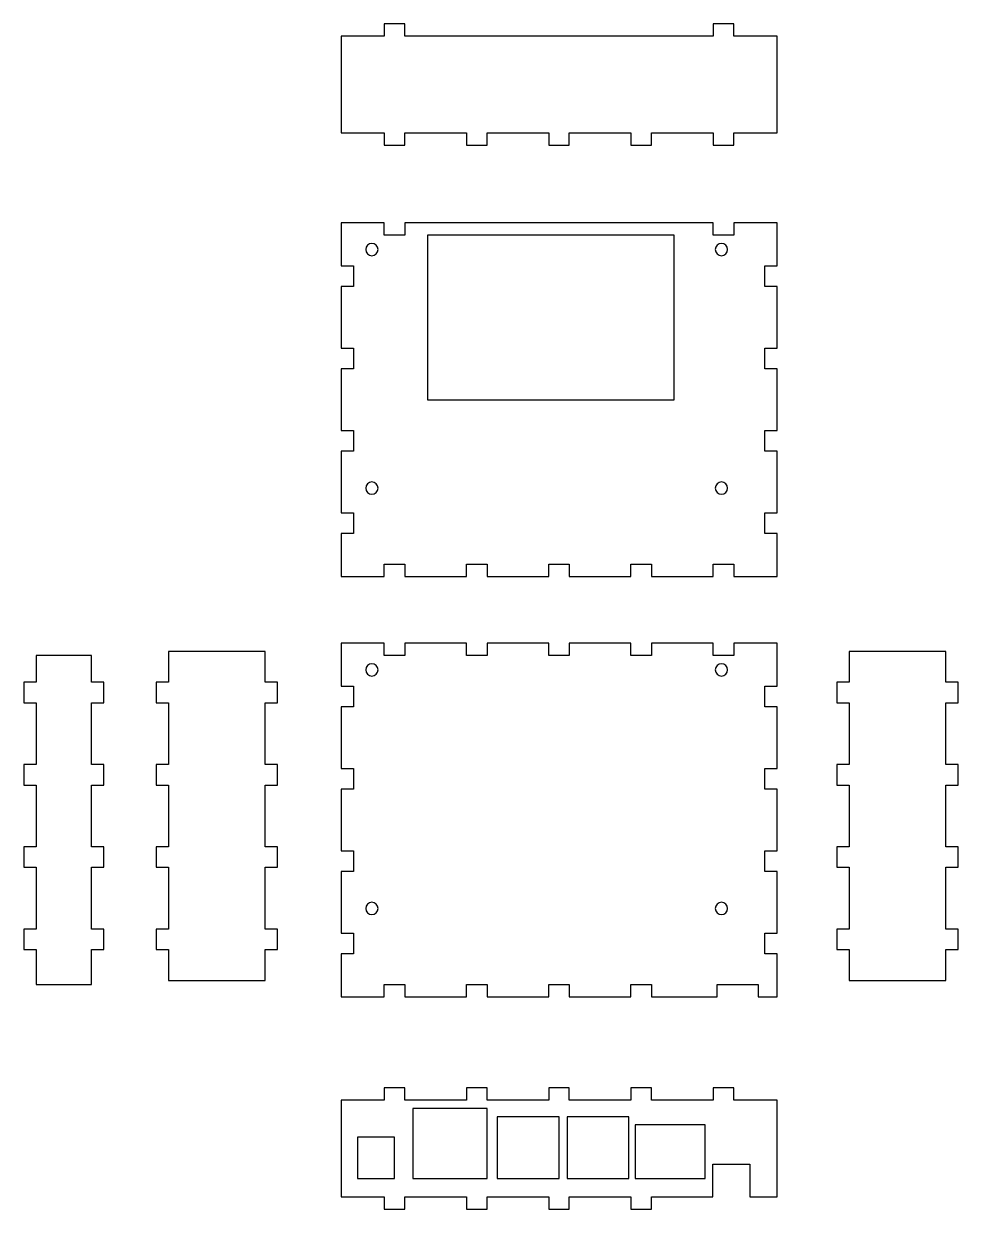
# Model space of a CAD drawing. Header units: centimetres. Extents: x -27.4 to 28.2, y -14.4 to 14.5.
# Drawn here: x 5.43 to 28.15, y -14.37 to 14.46 of the extents above; entities that cross this region are included whole.
import ezdxf

# ---------------------------------------------------------------- set-up
doc = ezdxf.new("R2010")
doc.units = ezdxf.units.CM
doc.header["$MEASUREMENT"] = 0
doc.layers.add('layer 1', color=7, linetype='Continuous')

msp = doc.modelspace()

# ---------------------------------------------------------------- linework, layer by layer
at = {"layer": 'layer 1', "color": 9}
for points, knots in [([(13.1465, 14.15803), (13.1465, 14.15803), (14.1965, 14.15803), (14.1965, 14.15803), (14.1965, 14.15803), (14.1965, 14.15803), (14.1965, 14.45803), (14.1965, 14.45803), (14.1965, 14.45803), (14.1965, 14.45803), (14.6965, 14.45803), (14.6965, 14.45803), (14.6965, 14.45803), (14.6965, 14.45803), (14.6965, 14.15803), (14.6965, 14.15803), (14.6965, 14.15803), (14.6965, 14.15803), (22.1965, 14.15803), (22.1965, 14.15803), (22.1965, 14.15803), (22.1965, 14.15803), (22.1965, 14.45803), (22.1965, 14.45803), (22.1965, 14.45803), (22.1965, 14.45803), (22.6965, 14.45803), (22.6965, 14.45803), (22.6965, 14.45803), (22.6965, 14.45803), (22.6965, 14.15803), (22.6965, 14.15803), (22.6965, 14.15803), (22.6965, 14.15803), (23.7465, 14.15803), (23.7465, 14.15803), (23.7465, 14.15803), (23.7465, 14.15803), (23.7465, 11.80803), (23.7465, 11.80803), (23.7465, 11.80803), (23.7465, 11.80803), (22.6965, 11.80803), (22.6965, 11.80803), (22.6965, 11.80803), (22.6965, 11.80803), (22.6965, 11.50803), (22.6965, 11.50803), (22.6965, 11.50803), (22.6965, 11.50803), (22.1965, 11.50803), (22.1965, 11.50803), (22.1965, 11.50803), (22.1965, 11.50803), (22.1965, 11.80803), (22.1965, 11.80803), (22.1965, 11.80803), (22.1965, 11.80803), (20.6965, 11.80803), (20.6965, 11.80803), (20.6965, 11.80803), (20.6965, 11.80803), (20.6965, 11.50803), (20.6965, 11.50803), (20.6965, 11.50803), (20.6965, 11.50803), (20.1965, 11.50803), (20.1965, 11.50803), (20.1965, 11.50803), (20.1965, 11.50803), (20.1965, 11.80803), (20.1965, 11.80803), (20.1965, 11.80803), (20.1965, 11.80803), (18.6965, 11.80803), (18.6965, 11.80803), (18.6965, 11.80803), (18.6965, 11.80803), (18.6965, 11.50803), (18.6965, 11.50803), (18.6965, 11.50803), (18.6965, 11.50803), (18.1965, 11.50803), (18.1965, 11.50803), (18.1965, 11.50803), (18.1965, 11.50803), (18.1965, 11.80803), (18.1965, 11.80803), (18.1965, 11.80803), (18.1965, 11.80803), (16.6965, 11.80803), (16.6965, 11.80803), (16.6965, 11.80803), (16.6965, 11.80803), (16.6965, 11.50803), (16.6965, 11.50803), (16.6965, 11.50803), (16.6965, 11.50803), (16.1965, 11.50803), (16.1965, 11.50803), (16.1965, 11.50803), (16.1965, 11.50803), (16.1965, 11.80803), (16.1965, 11.80803), (16.1965, 11.80803), (16.1965, 11.80803), (14.6965, 11.80803), (14.6965, 11.80803), (14.6965, 11.80803), (14.6965, 11.80803), (14.6965, 11.50803), (14.6965, 11.50803), (14.6965, 11.50803), (14.6965, 11.50803), (14.1965, 11.50803), (14.1965, 11.50803), (14.1965, 11.50803), (14.1965, 11.50803), (14.1965, 11.80803), (14.1965, 11.80803), (14.1965, 11.80803), (14.1965, 11.80803), (13.1465, 11.80803), (13.1465, 11.80803), (13.1465, 11.80803), (13.1465, 11.80803), (13.1465, 14.15803), (13.1465, 14.15803)], [0, 0, 0, 0, 0.03030303, 0.03030303, 0.03030303, 0.03030303, 0.06060606, 0.06060606, 0.06060606, 0.06060606, 0.09090909, 0.09090909, 0.09090909, 0.09090909, 0.12121212, 0.12121212, 0.12121212, 0.12121212, 0.15151515, 0.15151515, 0.15151515, 0.15151515, 0.18181818, 0.18181818, 0.18181818, 0.18181818, 0.21212121, 0.21212121, 0.21212121, 0.21212121, 0.24242424, 0.24242424, 0.24242424, 0.24242424, 0.27272727, 0.27272727, 0.27272727, 0.27272727, 0.3030303, 0.3030303, 0.3030303, 0.3030303, 0.33333333, 0.33333333, 0.33333333, 0.33333333, 0.36363636, 0.36363636, 0.36363636, 0.36363636, 0.39393939, 0.39393939, 0.39393939, 0.39393939, 0.42424242, 0.42424242, 0.42424242, 0.42424242, 0.45454545, 0.45454545, 0.45454545, 0.45454545, 0.48484848, 0.48484848, 0.48484848, 0.48484848, 0.51515152, 0.51515152, 0.51515152, 0.51515152, 0.54545455, 0.54545455, 0.54545455, 0.54545455, 0.57575758, 0.57575758, 0.57575758, 0.57575758, 0.60606061, 0.60606061, 0.60606061, 0.60606061, 0.63636364, 0.63636364, 0.63636364, 0.63636364, 0.66666667, 0.66666667, 0.66666667, 0.66666667, 0.6969697, 0.6969697, 0.6969697, 0.6969697, 0.72727273, 0.72727273, 0.72727273, 0.72727273, 0.75757576, 0.75757576, 0.75757576, 0.75757576, 0.78787879, 0.78787879, 0.78787879, 0.78787879, 0.81818182, 0.81818182, 0.81818182, 0.81818182, 0.84848485, 0.84848485, 0.84848485, 0.84848485, 0.87878788, 0.87878788, 0.87878788, 0.87878788, 0.90909091, 0.90909091, 0.90909091, 0.90909091, 0.93939394, 0.93939394, 0.93939394, 0.93939394, 1, 1, 1, 1]), ([(13.1465, 9.61766), (13.1465, 9.61766), (14.1965, 9.61766), (14.1965, 9.61766), (14.1965, 9.61766), (14.1965, 9.61766), (14.1965, 9.31766), (14.1965, 9.31766), (14.1965, 9.31766), (14.1965, 9.31766), (14.6965, 9.31766), (14.6965, 9.31766), (14.6965, 9.31766), (14.6965, 9.31766), (14.6965, 9.61766), (14.6965, 9.61766), (14.6965, 9.61766), (14.6965, 9.61766), (22.1965, 9.61766), (22.1965, 9.61766), (22.1965, 9.61766), (22.1965, 9.61766), (22.1965, 9.31766), (22.1965, 9.31766), (22.1965, 9.31766), (22.1965, 9.31766), (22.6965, 9.31766), (22.6965, 9.31766), (22.6965, 9.31766), (22.6965, 9.31766), (22.6965, 9.61766), (22.6965, 9.61766), (22.6965, 9.61766), (22.6965, 9.61766), (23.7465, 9.61766), (23.7465, 9.61766), (23.7465, 9.61766), (23.7465, 9.61766), (23.7465, 8.56766), (23.7465, 8.56766), (23.7465, 8.56766), (23.7465, 8.56766), (23.4465, 8.56766), (23.4465, 8.56766), (23.4465, 8.56766), (23.4465, 8.56766), (23.4465, 8.06766), (23.4465, 8.06766), (23.4465, 8.06766), (23.4465, 8.06766), (23.7465, 8.06766), (23.7465, 8.06766), (23.7465, 8.06766), (23.7465, 8.06766), (23.7465, 6.56766), (23.7465, 6.56766), (23.7465, 6.56766), (23.7465, 6.56766), (23.4465, 6.56766), (23.4465, 6.56766), (23.4465, 6.56766), (23.4465, 6.56766), (23.4465, 6.06766), (23.4465, 6.06766), (23.4465, 6.06766), (23.4465, 6.06766), (23.7465, 6.06766), (23.7465, 6.06766), (23.7465, 6.06766), (23.7465, 6.06766), (23.7465, 4.56766), (23.7465, 4.56766), (23.7465, 4.56766), (23.7465, 4.56766), (23.4465, 4.56766), (23.4465, 4.56766), (23.4465, 4.56766), (23.4465, 4.56766), (23.4465, 4.06766), (23.4465, 4.06766), (23.4465, 4.06766), (23.4465, 4.06766), (23.7465, 4.06766), (23.7465, 4.06766), (23.7465, 4.06766), (23.7465, 4.06766), (23.7465, 2.56766), (23.7465, 2.56766), (23.7465, 2.56766), (23.7465, 2.56766), (23.4465, 2.56766), (23.4465, 2.56766), (23.4465, 2.56766), (23.4465, 2.56766), (23.4465, 2.06766), (23.4465, 2.06766), (23.4465, 2.06766), (23.4465, 2.06766), (23.7465, 2.06766), (23.7465, 2.06766), (23.7465, 2.06766), (23.7465, 2.06766), (23.7465, 1.01766), (23.7465, 1.01766), (23.7465, 1.01766), (23.7465, 1.01766), (22.6965, 1.01766), (22.6965, 1.01766), (22.6965, 1.01766), (22.6965, 1.01766), (22.6965, 1.31766), (22.6965, 1.31766), (22.6965, 1.31766), (22.6965, 1.31766), (22.1965, 1.31766), (22.1965, 1.31766), (22.1965, 1.31766), (22.1965, 1.31766), (22.1965, 1.01766), (22.1965, 1.01766), (22.1965, 1.01766), (22.1965, 1.01766), (20.6965, 1.01766), (20.6965, 1.01766), (20.6965, 1.01766), (20.6965, 1.01766), (20.6965, 1.31766), (20.6965, 1.31766), (20.6965, 1.31766), (20.6965, 1.31766), (20.1965, 1.31766), (20.1965, 1.31766), (20.1965, 1.31766), (20.1965, 1.31766), (20.1965, 1.01766), (20.1965, 1.01766), (20.1965, 1.01766), (20.1965, 1.01766), (18.6965, 1.01766), (18.6965, 1.01766), (18.6965, 1.01766), (18.6965, 1.01766), (18.6965, 1.31766), (18.6965, 1.31766), (18.6965, 1.31766), (18.6965, 1.31766), (18.1965, 1.31766), (18.1965, 1.31766), (18.1965, 1.31766), (18.1965, 1.31766), (18.1965, 1.01766), (18.1965, 1.01766), (18.1965, 1.01766), (18.1965, 1.01766), (16.6965, 1.01766), (16.6965, 1.01766), (16.6965, 1.01766), (16.6965, 1.01766), (16.6965, 1.31766), (16.6965, 1.31766), (16.6965, 1.31766), (16.6965, 1.31766), (16.1965, 1.31766), (16.1965, 1.31766), (16.1965, 1.31766), (16.1965, 1.31766), (16.1965, 1.01766), (16.1965, 1.01766), (16.1965, 1.01766), (16.1965, 1.01766), (14.6965, 1.01766), (14.6965, 1.01766), (14.6965, 1.01766), (14.6965, 1.01766), (14.6965, 1.31766), (14.6965, 1.31766), (14.6965, 1.31766), (14.6965, 1.31766), (14.1965, 1.31766), (14.1965, 1.31766), (14.1965, 1.31766), (14.1965, 1.31766), (14.1965, 1.01766), (14.1965, 1.01766), (14.1965, 1.01766), (14.1965, 1.01766), (13.1465, 1.01766), (13.1465, 1.01766), (13.1465, 1.01766), (13.1465, 1.01766), (13.1465, 2.06766), (13.1465, 2.06766), (13.1465, 2.06766), (13.1465, 2.06766), (13.4465, 2.06766), (13.4465, 2.06766), (13.4465, 2.06766), (13.4465, 2.06766), (13.4465, 2.56766), (13.4465, 2.56766), (13.4465, 2.56766), (13.4465, 2.56766), (13.1465, 2.56766), (13.1465, 2.56766), (13.1465, 2.56766), (13.1465, 2.56766), (13.1465, 4.06766), (13.1465, 4.06766), (13.1465, 4.06766), (13.1465, 4.06766), (13.4465, 4.06766), (13.4465, 4.06766), (13.4465, 4.06766), (13.4465, 4.06766), (13.4465, 4.56766), (13.4465, 4.56766), (13.4465, 4.56766), (13.4465, 4.56766), (13.1465, 4.56766), (13.1465, 4.56766), (13.1465, 4.56766), (13.1465, 4.56766), (13.1465, 6.06766), (13.1465, 6.06766), (13.1465, 6.06766), (13.1465, 6.06766), (13.4465, 6.06766), (13.4465, 6.06766), (13.4465, 6.06766), (13.4465, 6.06766), (13.4465, 6.56766), (13.4465, 6.56766), (13.4465, 6.56766), (13.4465, 6.56766), (13.1465, 6.56766), (13.1465, 6.56766), (13.1465, 6.56766), (13.1465, 6.56766), (13.1465, 8.06766), (13.1465, 8.06766), (13.1465, 8.06766), (13.1465, 8.06766), (13.4465, 8.06766), (13.4465, 8.06766), (13.4465, 8.06766), (13.4465, 8.06766), (13.4465, 8.56766), (13.4465, 8.56766), (13.4465, 8.56766), (13.4465, 8.56766), (13.1465, 8.56766), (13.1465, 8.56766), (13.1465, 8.56766), (13.1465, 8.56766), (13.1465, 9.61766), (13.1465, 9.61766)], [0, 0, 0, 0, 0.01538462, 0.01538462, 0.01538462, 0.01538462, 0.03076923, 0.03076923, 0.03076923, 0.03076923, 0.04615385, 0.04615385, 0.04615385, 0.04615385, 0.06153846, 0.06153846, 0.06153846, 0.06153846, 0.07692308, 0.07692308, 0.07692308, 0.07692308, 0.09230769, 0.09230769, 0.09230769, 0.09230769, 0.10769231, 0.10769231, 0.10769231, 0.10769231, 0.12307692, 0.12307692, 0.12307692, 0.12307692, 0.13846154, 0.13846154, 0.13846154, 0.13846154, 0.15384615, 0.15384615, 0.15384615, 0.15384615, 0.16923077, 0.16923077, 0.16923077, 0.16923077, 0.18461538, 0.18461538, 0.18461538, 0.18461538, 0.2, 0.2, 0.2, 0.2, 0.21538462, 0.21538462, 0.21538462, 0.21538462, 0.23076923, 0.23076923, 0.23076923, 0.23076923, 0.24615385, 0.24615385, 0.24615385, 0.24615385, 0.26153846, 0.26153846, 0.26153846, 0.26153846, 0.27692308, 0.27692308, 0.27692308, 0.27692308, 0.29230769, 0.29230769, 0.29230769, 0.29230769, 0.30769231, 0.30769231, 0.30769231, 0.30769231, 0.32307692, 0.32307692, 0.32307692, 0.32307692, 0.33846154, 0.33846154, 0.33846154, 0.33846154, 0.35384615, 0.35384615, 0.35384615, 0.35384615, 0.36923077, 0.36923077, 0.36923077, 0.36923077, 0.38461538, 0.38461538, 0.38461538, 0.38461538, 0.4, 0.4, 0.4, 0.4, 0.41538462, 0.41538462, 0.41538462, 0.41538462, 0.43076923, 0.43076923, 0.43076923, 0.43076923, 0.44615385, 0.44615385, 0.44615385, 0.44615385, 0.46153846, 0.46153846, 0.46153846, 0.46153846, 0.47692308, 0.47692308, 0.47692308, 0.47692308, 0.49230769, 0.49230769, 0.49230769, 0.49230769, 0.50769231, 0.50769231, 0.50769231, 0.50769231, 0.52307692, 0.52307692, 0.52307692, 0.52307692, 0.53846154, 0.53846154, 0.53846154, 0.53846154, 0.55384615, 0.55384615, 0.55384615, 0.55384615, 0.56923077, 0.56923077, 0.56923077, 0.56923077, 0.58461538, 0.58461538, 0.58461538, 0.58461538, 0.6, 0.6, 0.6, 0.6, 0.61538462, 0.61538462, 0.61538462, 0.61538462, 0.63076923, 0.63076923, 0.63076923, 0.63076923, 0.64615385, 0.64615385, 0.64615385, 0.64615385, 0.66153846, 0.66153846, 0.66153846, 0.66153846, 0.67692308, 0.67692308, 0.67692308, 0.67692308, 0.69230769, 0.69230769, 0.69230769, 0.69230769, 0.70769231, 0.70769231, 0.70769231, 0.70769231, 0.72307692, 0.72307692, 0.72307692, 0.72307692, 0.73846154, 0.73846154, 0.73846154, 0.73846154, 0.75384615, 0.75384615, 0.75384615, 0.75384615, 0.76923077, 0.76923077, 0.76923077, 0.76923077, 0.78461538, 0.78461538, 0.78461538, 0.78461538, 0.8, 0.8, 0.8, 0.8, 0.81538462, 0.81538462, 0.81538462, 0.81538462, 0.83076923, 0.83076923, 0.83076923, 0.83076923, 0.84615385, 0.84615385, 0.84615385, 0.84615385, 0.86153846, 0.86153846, 0.86153846, 0.86153846, 0.87692308, 0.87692308, 0.87692308, 0.87692308, 0.89230769, 0.89230769, 0.89230769, 0.89230769, 0.90769231, 0.90769231, 0.90769231, 0.90769231, 0.92307692, 0.92307692, 0.92307692, 0.92307692, 0.93846154, 0.93846154, 0.93846154, 0.93846154, 0.95384615, 0.95384615, 0.95384615, 0.95384615, 0.96923077, 0.96923077, 0.96923077, 0.96923077, 1, 1, 1, 1]), ([(15.2465, 9.31766), (15.2465, 9.31766), (21.2465, 9.31766), (21.2465, 9.31766), (21.2465, 9.31766), (21.2465, 9.31766), (21.2465, 5.31766), (21.2465, 5.31766), (21.2465, 5.31766), (21.2465, 5.31766), (15.2465, 5.31766), (15.2465, 5.31766), (15.2465, 5.31766), (15.2465, 5.31766), (15.2465, 9.31766), (15.2465, 9.31766)], [0, 0, 0, 0, 0.2, 0.2, 0.2, 0.2, 0.4, 0.4, 0.4, 0.4, 0.6, 0.6, 0.6, 0.6, 1, 1, 1, 1]), ([(13.8965, 9.11766), (13.97934, 9.11766), (14.0465, 9.0505), (14.0465, 8.96766), (14.0465, 8.96766), (14.0465, 8.88482), (13.97934, 8.81766), (13.8965, 8.81766), (13.8965, 8.81766), (13.81366, 8.81766), (13.7465, 8.88482), (13.7465, 8.96766), (13.7465, 8.96766), (13.7465, 9.0505), (13.81366, 9.11766), (13.8965, 9.11766)], [0, 0, 0, 0, 0.2, 0.2, 0.2, 0.2, 0.4, 0.4, 0.4, 0.4, 0.6, 0.6, 0.6, 0.6, 1, 1, 1, 1]), ([(22.3965, 9.11766), (22.47934, 9.11766), (22.5465, 9.0505), (22.5465, 8.96766), (22.5465, 8.96766), (22.5465, 8.88482), (22.47934, 8.81766), (22.3965, 8.81766), (22.3965, 8.81766), (22.31366, 8.81766), (22.2465, 8.88482), (22.2465, 8.96766), (22.2465, 8.96766), (22.2465, 9.0505), (22.31366, 9.11766), (22.3965, 9.11766)], [0, 0, 0, 0, 0.2, 0.2, 0.2, 0.2, 0.4, 0.4, 0.4, 0.4, 0.6, 0.6, 0.6, 0.6, 1, 1, 1, 1]), ([(13.8965, 3.31766), (13.97934, 3.31766), (14.0465, 3.2505), (14.0465, 3.16766), (14.0465, 3.16766), (14.0465, 3.08482), (13.97934, 3.01766), (13.8965, 3.01766), (13.8965, 3.01766), (13.81366, 3.01766), (13.7465, 3.08482), (13.7465, 3.16766), (13.7465, 3.16766), (13.7465, 3.2505), (13.81366, 3.31766), (13.8965, 3.31766)], [0, 0, 0, 0, 0.2, 0.2, 0.2, 0.2, 0.4, 0.4, 0.4, 0.4, 0.6, 0.6, 0.6, 0.6, 1, 1, 1, 1]), ([(22.3965, 3.31766), (22.47934, 3.31766), (22.5465, 3.2505), (22.5465, 3.16766), (22.5465, 3.16766), (22.5465, 3.08482), (22.47934, 3.01766), (22.3965, 3.01766), (22.3965, 3.01766), (22.31366, 3.01766), (22.2465, 3.08482), (22.2465, 3.16766), (22.2465, 3.16766), (22.2465, 3.2505), (22.31366, 3.31766), (22.3965, 3.31766)], [0, 0, 0, 0, 0.2, 0.2, 0.2, 0.2, 0.4, 0.4, 0.4, 0.4, 0.6, 0.6, 0.6, 0.6, 1, 1, 1, 1]), ([(11.29919, -1.55187), (11.29919, -1.55187), (11.59919, -1.55187), (11.59919, -1.55187), (11.59919, -1.55187), (11.59919, -1.55187), (11.59919, -2.05187), (11.59919, -2.05187), (11.59919, -2.05187), (11.59919, -2.05187), (11.29919, -2.05187), (11.29919, -2.05187), (11.29919, -2.05187), (11.29919, -2.05187), (11.29919, -3.55187), (11.29919, -3.55187), (11.29919, -3.55187), (11.29919, -3.55187), (11.59919, -3.55187), (11.59919, -3.55187), (11.59919, -3.55187), (11.59919, -3.55187), (11.59919, -4.05187), (11.59919, -4.05187), (11.59919, -4.05187), (11.59919, -4.05187), (11.29919, -4.05187), (11.29919, -4.05187), (11.29919, -4.05187), (11.29919, -4.05187), (11.29919, -5.55187), (11.29919, -5.55187), (11.29919, -5.55187), (11.29919, -5.55187), (11.59919, -5.55187), (11.59919, -5.55187), (11.59919, -5.55187), (11.59919, -5.55187), (11.59919, -6.05187), (11.59919, -6.05187), (11.59919, -6.05187), (11.59919, -6.05187), (11.29919, -6.05187), (11.29919, -6.05187), (11.29919, -6.05187), (11.29919, -6.05187), (11.29919, -7.55187), (11.29919, -7.55187), (11.29919, -7.55187), (11.29919, -7.55187), (11.59919, -7.55187), (11.59919, -7.55187), (11.59919, -7.55187), (11.59919, -7.55187), (11.59919, -8.05187), (11.59919, -8.05187), (11.59919, -8.05187), (11.59919, -8.05187), (11.29919, -8.05187), (11.29919, -8.05187), (11.29919, -8.05187), (11.29919, -8.05187), (11.29919, -8.80187), (11.29919, -8.80187), (11.29919, -8.80187), (11.29919, -8.80187), (8.94919, -8.80187), (8.94919, -8.80187), (8.94919, -8.80187), (8.94919, -8.80187), (8.94919, -8.05187), (8.94919, -8.05187), (8.94919, -8.05187), (8.94919, -8.05187), (8.64919, -8.05187), (8.64919, -8.05187), (8.64919, -8.05187), (8.64919, -8.05187), (8.64919, -7.55187), (8.64919, -7.55187), (8.64919, -7.55187), (8.64919, -7.55187), (8.94919, -7.55187), (8.94919, -7.55187), (8.94919, -7.55187), (8.94919, -7.55187), (8.94919, -6.05187), (8.94919, -6.05187), (8.94919, -6.05187), (8.94919, -6.05187), (8.64919, -6.05187), (8.64919, -6.05187), (8.64919, -6.05187), (8.64919, -6.05187), (8.64919, -5.55187), (8.64919, -5.55187), (8.64919, -5.55187), (8.64919, -5.55187), (8.94919, -5.55187), (8.94919, -5.55187), (8.94919, -5.55187), (8.94919, -5.55187), (8.94919, -4.05187), (8.94919, -4.05187), (8.94919, -4.05187), (8.94919, -4.05187), (8.64919, -4.05187), (8.64919, -4.05187), (8.64919, -4.05187), (8.64919, -4.05187), (8.64919, -3.55187), (8.64919, -3.55187), (8.64919, -3.55187), (8.64919, -3.55187), (8.94919, -3.55187), (8.94919, -3.55187), (8.94919, -3.55187), (8.94919, -3.55187), (8.94919, -2.05187), (8.94919, -2.05187), (8.94919, -2.05187), (8.94919, -2.05187), (8.64919, -2.05187), (8.64919, -2.05187), (8.64919, -2.05187), (8.64919, -2.05187), (8.64919, -1.55187), (8.64919, -1.55187), (8.64919, -1.55187), (8.64919, -1.55187), (8.94919, -1.55187), (8.94919, -1.55187), (8.94919, -1.55187), (8.94919, -1.55187), (8.94919, -0.80187), (8.94919, -0.80187), (8.94919, -0.80187), (8.94919, -0.80187), (11.29919, -0.80187), (11.29919, -0.80187), (11.29919, -0.80187), (11.29919, -0.80187), (11.29919, -1.55187), (11.29919, -1.55187)], [0, 0, 0, 0, 0.02702703, 0.02702703, 0.02702703, 0.02702703, 0.05405405, 0.05405405, 0.05405405, 0.05405405, 0.08108108, 0.08108108, 0.08108108, 0.08108108, 0.10810811, 0.10810811, 0.10810811, 0.10810811, 0.13513514, 0.13513514, 0.13513514, 0.13513514, 0.16216216, 0.16216216, 0.16216216, 0.16216216, 0.18918919, 0.18918919, 0.18918919, 0.18918919, 0.21621622, 0.21621622, 0.21621622, 0.21621622, 0.24324324, 0.24324324, 0.24324324, 0.24324324, 0.27027027, 0.27027027, 0.27027027, 0.27027027, 0.2972973, 0.2972973, 0.2972973, 0.2972973, 0.32432432, 0.32432432, 0.32432432, 0.32432432, 0.35135135, 0.35135135, 0.35135135, 0.35135135, 0.37837838, 0.37837838, 0.37837838, 0.37837838, 0.40540541, 0.40540541, 0.40540541, 0.40540541, 0.43243243, 0.43243243, 0.43243243, 0.43243243, 0.45945946, 0.45945946, 0.45945946, 0.45945946, 0.48648649, 0.48648649, 0.48648649, 0.48648649, 0.51351351, 0.51351351, 0.51351351, 0.51351351, 0.54054054, 0.54054054, 0.54054054, 0.54054054, 0.56756757, 0.56756757, 0.56756757, 0.56756757, 0.59459459, 0.59459459, 0.59459459, 0.59459459, 0.62162162, 0.62162162, 0.62162162, 0.62162162, 0.64864865, 0.64864865, 0.64864865, 0.64864865, 0.67567568, 0.67567568, 0.67567568, 0.67567568, 0.7027027, 0.7027027, 0.7027027, 0.7027027, 0.72972973, 0.72972973, 0.72972973, 0.72972973, 0.75675676, 0.75675676, 0.75675676, 0.75675676, 0.78378378, 0.78378378, 0.78378378, 0.78378378, 0.81081081, 0.81081081, 0.81081081, 0.81081081, 0.83783784, 0.83783784, 0.83783784, 0.83783784, 0.86486486, 0.86486486, 0.86486486, 0.86486486, 0.89189189, 0.89189189, 0.89189189, 0.89189189, 0.91891892, 0.91891892, 0.91891892, 0.91891892, 0.94594595, 0.94594595, 0.94594595, 0.94594595, 1, 1, 1, 1]), ([(13.1465, -0.60187), (13.1465, -0.60187), (14.1965, -0.60187), (14.1965, -0.60187), (14.1965, -0.60187), (14.1965, -0.60187), (14.1965, -0.90187), (14.1965, -0.90187), (14.1965, -0.90187), (14.1965, -0.90187), (14.6965, -0.90187), (14.6965, -0.90187), (14.6965, -0.90187), (14.6965, -0.90187), (14.6965, -0.60187), (14.6965, -0.60187), (14.6965, -0.60187), (14.6965, -0.60187), (16.1965, -0.60187), (16.1965, -0.60187), (16.1965, -0.60187), (16.1965, -0.60187), (16.1965, -0.90187), (16.1965, -0.90187), (16.1965, -0.90187), (16.1965, -0.90187), (16.6965, -0.90187), (16.6965, -0.90187), (16.6965, -0.90187), (16.6965, -0.90187), (16.6965, -0.60187), (16.6965, -0.60187), (16.6965, -0.60187), (16.6965, -0.60187), (18.1965, -0.60187), (18.1965, -0.60187), (18.1965, -0.60187), (18.1965, -0.60187), (18.1965, -0.90187), (18.1965, -0.90187), (18.1965, -0.90187), (18.1965, -0.90187), (18.6965, -0.90187), (18.6965, -0.90187), (18.6965, -0.90187), (18.6965, -0.90187), (18.6965, -0.60187), (18.6965, -0.60187), (18.6965, -0.60187), (18.6965, -0.60187), (20.1965, -0.60187), (20.1965, -0.60187), (20.1965, -0.60187), (20.1965, -0.60187), (20.1965, -0.90187), (20.1965, -0.90187), (20.1965, -0.90187), (20.1965, -0.90187), (20.6965, -0.90187), (20.6965, -0.90187), (20.6965, -0.90187), (20.6965, -0.90187), (20.6965, -0.60187), (20.6965, -0.60187), (20.6965, -0.60187), (20.6965, -0.60187), (22.1965, -0.60187), (22.1965, -0.60187), (22.1965, -0.60187), (22.1965, -0.60187), (22.1965, -0.90187), (22.1965, -0.90187), (22.1965, -0.90187), (22.1965, -0.90187), (22.6965, -0.90187), (22.6965, -0.90187), (22.6965, -0.90187), (22.6965, -0.90187), (22.6965, -0.60187), (22.6965, -0.60187), (22.6965, -0.60187), (22.6965, -0.60187), (23.7465, -0.60187), (23.7465, -0.60187), (23.7465, -0.60187), (23.7465, -0.60187), (23.7465, -1.65187), (23.7465, -1.65187), (23.7465, -1.65187), (23.7465, -1.65187), (23.4465, -1.65187), (23.4465, -1.65187), (23.4465, -1.65187), (23.4465, -1.65187), (23.4465, -2.15187), (23.4465, -2.15187), (23.4465, -2.15187), (23.4465, -2.15187), (23.7465, -2.15187), (23.7465, -2.15187), (23.7465, -2.15187), (23.7465, -2.15187), (23.7465, -3.65187), (23.7465, -3.65187), (23.7465, -3.65187), (23.7465, -3.65187), (23.4465, -3.65187), (23.4465, -3.65187), (23.4465, -3.65187), (23.4465, -3.65187), (23.4465, -4.15187), (23.4465, -4.15187), (23.4465, -4.15187), (23.4465, -4.15187), (23.7465, -4.15187), (23.7465, -4.15187), (23.7465, -4.15187), (23.7465, -4.15187), (23.7465, -5.65187), (23.7465, -5.65187), (23.7465, -5.65187), (23.7465, -5.65187), (23.4465, -5.65187), (23.4465, -5.65187), (23.4465, -5.65187), (23.4465, -5.65187), (23.4465, -6.15187), (23.4465, -6.15187), (23.4465, -6.15187), (23.4465, -6.15187), (23.7465, -6.15187), (23.7465, -6.15187), (23.7465, -6.15187), (23.7465, -6.15187), (23.7465, -7.65187), (23.7465, -7.65187), (23.7465, -7.65187), (23.7465, -7.65187), (23.4465, -7.65187), (23.4465, -7.65187), (23.4465, -7.65187), (23.4465, -7.65187), (23.4465, -8.15187), (23.4465, -8.15187), (23.4465, -8.15187), (23.4465, -8.15187), (23.7465, -8.15187), (23.7465, -8.15187), (23.7465, -8.15187), (23.7465, -8.15187), (23.7465, -9.20187), (23.7465, -9.20187), (23.7465, -9.20187), (23.7465, -9.20187), (23.28955, -9.20187), (23.28955, -9.20187), (23.28955, -9.20187), (23.28955, -9.20187), (23.28955, -8.90187), (23.28955, -8.90187), (23.28955, -8.90187), (23.28955, -8.90187), (22.28955, -8.90187), (22.28955, -8.90187), (22.28955, -8.90187), (22.28955, -8.90187), (22.28955, -9.20187), (22.28955, -9.20187), (22.28955, -9.20187), (22.28955, -9.20187), (20.6965, -9.20187), (20.6965, -9.20187), (20.6965, -9.20187), (20.6965, -9.20187), (20.6965, -8.90187), (20.6965, -8.90187), (20.6965, -8.90187), (20.6965, -8.90187), (20.1965, -8.90187), (20.1965, -8.90187), (20.1965, -8.90187), (20.1965, -8.90187), (20.1965, -9.20187), (20.1965, -9.20187), (20.1965, -9.20187), (20.1965, -9.20187), (18.6965, -9.20187), (18.6965, -9.20187), (18.6965, -9.20187), (18.6965, -9.20187), (18.6965, -8.90187), (18.6965, -8.90187), (18.6965, -8.90187), (18.6965, -8.90187), (18.1965, -8.90187), (18.1965, -8.90187), (18.1965, -8.90187), (18.1965, -8.90187), (18.1965, -9.20187), (18.1965, -9.20187), (18.1965, -9.20187), (18.1965, -9.20187), (16.6965, -9.20187), (16.6965, -9.20187), (16.6965, -9.20187), (16.6965, -9.20187), (16.6965, -8.90187), (16.6965, -8.90187), (16.6965, -8.90187), (16.6965, -8.90187), (16.1965, -8.90187), (16.1965, -8.90187), (16.1965, -8.90187), (16.1965, -8.90187), (16.1965, -9.20187), (16.1965, -9.20187), (16.1965, -9.20187), (16.1965, -9.20187), (14.6965, -9.20187), (14.6965, -9.20187), (14.6965, -9.20187), (14.6965, -9.20187), (14.6965, -8.90187), (14.6965, -8.90187), (14.6965, -8.90187), (14.6965, -8.90187), (14.1965, -8.90187), (14.1965, -8.90187), (14.1965, -8.90187), (14.1965, -8.90187), (14.1965, -9.20187), (14.1965, -9.20187), (14.1965, -9.20187), (14.1965, -9.20187), (13.1465, -9.20187), (13.1465, -9.20187), (13.1465, -9.20187), (13.1465, -9.20187), (13.1465, -8.15187), (13.1465, -8.15187), (13.1465, -8.15187), (13.1465, -8.15187), (13.4465, -8.15187), (13.4465, -8.15187), (13.4465, -8.15187), (13.4465, -8.15187), (13.4465, -7.65187), (13.4465, -7.65187), (13.4465, -7.65187), (13.4465, -7.65187), (13.1465, -7.65187), (13.1465, -7.65187), (13.1465, -7.65187), (13.1465, -7.65187), (13.1465, -6.15187), (13.1465, -6.15187), (13.1465, -6.15187), (13.1465, -6.15187), (13.4465, -6.15187), (13.4465, -6.15187), (13.4465, -6.15187), (13.4465, -6.15187), (13.4465, -5.65187), (13.4465, -5.65187), (13.4465, -5.65187), (13.4465, -5.65187), (13.1465, -5.65187), (13.1465, -5.65187), (13.1465, -5.65187), (13.1465, -5.65187), (13.1465, -4.15187), (13.1465, -4.15187), (13.1465, -4.15187), (13.1465, -4.15187), (13.4465, -4.15187), (13.4465, -4.15187), (13.4465, -4.15187), (13.4465, -4.15187), (13.4465, -3.65187), (13.4465, -3.65187), (13.4465, -3.65187), (13.4465, -3.65187), (13.1465, -3.65187), (13.1465, -3.65187), (13.1465, -3.65187), (13.1465, -3.65187), (13.1465, -2.15187), (13.1465, -2.15187), (13.1465, -2.15187), (13.1465, -2.15187), (13.4465, -2.15187), (13.4465, -2.15187), (13.4465, -2.15187), (13.4465, -2.15187), (13.4465, -1.65187), (13.4465, -1.65187), (13.4465, -1.65187), (13.4465, -1.65187), (13.1465, -1.65187), (13.1465, -1.65187), (13.1465, -1.65187), (13.1465, -1.65187), (13.1465, -0.60187), (13.1465, -0.60187)], [0, 0, 0, 0, 0.01298701, 0.01298701, 0.01298701, 0.01298701, 0.02597403, 0.02597403, 0.02597403, 0.02597403, 0.03896104, 0.03896104, 0.03896104, 0.03896104, 0.05194805, 0.05194805, 0.05194805, 0.05194805, 0.06493506, 0.06493506, 0.06493506, 0.06493506, 0.07792208, 0.07792208, 0.07792208, 0.07792208, 0.09090909, 0.09090909, 0.09090909, 0.09090909, 0.1038961, 0.1038961, 0.1038961, 0.1038961, 0.11688312, 0.11688312, 0.11688312, 0.11688312, 0.12987013, 0.12987013, 0.12987013, 0.12987013, 0.14285714, 0.14285714, 0.14285714, 0.14285714, 0.15584416, 0.15584416, 0.15584416, 0.15584416, 0.16883117, 0.16883117, 0.16883117, 0.16883117, 0.18181818, 0.18181818, 0.18181818, 0.18181818, 0.19480519, 0.19480519, 0.19480519, 0.19480519, 0.20779221, 0.20779221, 0.20779221, 0.20779221, 0.22077922, 0.22077922, 0.22077922, 0.22077922, 0.23376623, 0.23376623, 0.23376623, 0.23376623, 0.24675325, 0.24675325, 0.24675325, 0.24675325, 0.25974026, 0.25974026, 0.25974026, 0.25974026, 0.27272727, 0.27272727, 0.27272727, 0.27272727, 0.28571429, 0.28571429, 0.28571429, 0.28571429, 0.2987013, 0.2987013, 0.2987013, 0.2987013, 0.31168831, 0.31168831, 0.31168831, 0.31168831, 0.32467532, 0.32467532, 0.32467532, 0.32467532, 0.33766234, 0.33766234, 0.33766234, 0.33766234, 0.35064935, 0.35064935, 0.35064935, 0.35064935, 0.36363636, 0.36363636, 0.36363636, 0.36363636, 0.37662338, 0.37662338, 0.37662338, 0.37662338, 0.38961039, 0.38961039, 0.38961039, 0.38961039, 0.4025974, 0.4025974, 0.4025974, 0.4025974, 0.41558442, 0.41558442, 0.41558442, 0.41558442, 0.42857143, 0.42857143, 0.42857143, 0.42857143, 0.44155844, 0.44155844, 0.44155844, 0.44155844, 0.45454545, 0.45454545, 0.45454545, 0.45454545, 0.46753247, 0.46753247, 0.46753247, 0.46753247, 0.48051948, 0.48051948, 0.48051948, 0.48051948, 0.49350649, 0.49350649, 0.49350649, 0.49350649, 0.50649351, 0.50649351, 0.50649351, 0.50649351, 0.51948052, 0.51948052, 0.51948052, 0.51948052, 0.53246753, 0.53246753, 0.53246753, 0.53246753, 0.54545455, 0.54545455, 0.54545455, 0.54545455, 0.55844156, 0.55844156, 0.55844156, 0.55844156, 0.57142857, 0.57142857, 0.57142857, 0.57142857, 0.58441558, 0.58441558, 0.58441558, 0.58441558, 0.5974026, 0.5974026, 0.5974026, 0.5974026, 0.61038961, 0.61038961, 0.61038961, 0.61038961, 0.62337662, 0.62337662, 0.62337662, 0.62337662, 0.63636364, 0.63636364, 0.63636364, 0.63636364, 0.64935065, 0.64935065, 0.64935065, 0.64935065, 0.66233766, 0.66233766, 0.66233766, 0.66233766, 0.67532468, 0.67532468, 0.67532468, 0.67532468, 0.68831169, 0.68831169, 0.68831169, 0.68831169, 0.7012987, 0.7012987, 0.7012987, 0.7012987, 0.71428571, 0.71428571, 0.71428571, 0.71428571, 0.72727273, 0.72727273, 0.72727273, 0.72727273, 0.74025974, 0.74025974, 0.74025974, 0.74025974, 0.75324675, 0.75324675, 0.75324675, 0.75324675, 0.76623377, 0.76623377, 0.76623377, 0.76623377, 0.77922078, 0.77922078, 0.77922078, 0.77922078, 0.79220779, 0.79220779, 0.79220779, 0.79220779, 0.80519481, 0.80519481, 0.80519481, 0.80519481, 0.81818182, 0.81818182, 0.81818182, 0.81818182, 0.83116883, 0.83116883, 0.83116883, 0.83116883, 0.84415584, 0.84415584, 0.84415584, 0.84415584, 0.85714286, 0.85714286, 0.85714286, 0.85714286, 0.87012987, 0.87012987, 0.87012987, 0.87012987, 0.88311688, 0.88311688, 0.88311688, 0.88311688, 0.8961039, 0.8961039, 0.8961039, 0.8961039, 0.90909091, 0.90909091, 0.90909091, 0.90909091, 0.92207792, 0.92207792, 0.92207792, 0.92207792, 0.93506494, 0.93506494, 0.93506494, 0.93506494, 0.94805195, 0.94805195, 0.94805195, 0.94805195, 0.96103896, 0.96103896, 0.96103896, 0.96103896, 0.97402597, 0.97402597, 0.97402597, 0.97402597, 1, 1, 1, 1]), ([(25.50375, -8.80187), (25.50375, -8.80187), (25.50375, -8.05187), (25.50375, -8.05187), (25.50375, -8.05187), (25.50375, -8.05187), (25.20375, -8.05187), (25.20375, -8.05187), (25.20375, -8.05187), (25.20375, -8.05187), (25.20375, -7.55187), (25.20375, -7.55187), (25.20375, -7.55187), (25.20375, -7.55187), (25.50375, -7.55187), (25.50375, -7.55187), (25.50375, -7.55187), (25.50375, -7.55187), (25.50375, -6.05187), (25.50375, -6.05187), (25.50375, -6.05187), (25.50375, -6.05187), (25.20375, -6.05187), (25.20375, -6.05187), (25.20375, -6.05187), (25.20375, -6.05187), (25.20375, -5.55187), (25.20375, -5.55187), (25.20375, -5.55187), (25.20375, -5.55187), (25.50375, -5.55187), (25.50375, -5.55187), (25.50375, -5.55187), (25.50375, -5.55187), (25.50375, -4.05187), (25.50375, -4.05187), (25.50375, -4.05187), (25.50375, -4.05187), (25.20375, -4.05187), (25.20375, -4.05187), (25.20375, -4.05187), (25.20375, -4.05187), (25.20375, -3.55187), (25.20375, -3.55187), (25.20375, -3.55187), (25.20375, -3.55187), (25.50375, -3.55187), (25.50375, -3.55187), (25.50375, -3.55187), (25.50375, -3.55187), (25.50375, -2.05187), (25.50375, -2.05187), (25.50375, -2.05187), (25.50375, -2.05187), (25.20375, -2.05187), (25.20375, -2.05187), (25.20375, -2.05187), (25.20375, -2.05187), (25.20375, -1.55187), (25.20375, -1.55187), (25.20375, -1.55187), (25.20375, -1.55187), (25.50375, -1.55187), (25.50375, -1.55187), (25.50375, -1.55187), (25.50375, -1.55187), (25.50375, -0.80187), (25.50375, -0.80187), (25.50375, -0.80187), (25.50375, -0.80187), (27.85375, -0.80187), (27.85375, -0.80187), (27.85375, -0.80187), (27.85375, -0.80187), (27.85375, -1.55187), (27.85375, -1.55187), (27.85375, -1.55187), (27.85375, -1.55187), (28.15375, -1.55187), (28.15375, -1.55187), (28.15375, -1.55187), (28.15375, -1.55187), (28.15375, -2.05187), (28.15375, -2.05187), (28.15375, -2.05187), (28.15375, -2.05187), (27.85375, -2.05187), (27.85375, -2.05187), (27.85375, -2.05187), (27.85375, -2.05187), (27.85375, -3.55187), (27.85375, -3.55187), (27.85375, -3.55187), (27.85375, -3.55187), (28.15375, -3.55187), (28.15375, -3.55187), (28.15375, -3.55187), (28.15375, -3.55187), (28.15375, -4.05187), (28.15375, -4.05187), (28.15375, -4.05187), (28.15375, -4.05187), (27.85375, -4.05187), (27.85375, -4.05187), (27.85375, -4.05187), (27.85375, -4.05187), (27.85375, -5.55187), (27.85375, -5.55187), (27.85375, -5.55187), (27.85375, -5.55187), (28.15375, -5.55187), (28.15375, -5.55187), (28.15375, -5.55187), (28.15375, -5.55187), (28.15375, -6.05187), (28.15375, -6.05187), (28.15375, -6.05187), (28.15375, -6.05187), (27.85375, -6.05187), (27.85375, -6.05187), (27.85375, -6.05187), (27.85375, -6.05187), (27.85375, -7.55187), (27.85375, -7.55187), (27.85375, -7.55187), (27.85375, -7.55187), (28.15375, -7.55187), (28.15375, -7.55187), (28.15375, -7.55187), (28.15375, -7.55187), (28.15375, -8.05187), (28.15375, -8.05187), (28.15375, -8.05187), (28.15375, -8.05187), (27.85375, -8.05187), (27.85375, -8.05187), (27.85375, -8.05187), (27.85375, -8.05187), (27.85375, -8.80187), (27.85375, -8.80187), (27.85375, -8.80187), (27.85375, -8.80187), (25.50375, -8.80187), (25.50375, -8.80187)], [0, 0, 0, 0, 0.02702703, 0.02702703, 0.02702703, 0.02702703, 0.05405405, 0.05405405, 0.05405405, 0.05405405, 0.08108108, 0.08108108, 0.08108108, 0.08108108, 0.10810811, 0.10810811, 0.10810811, 0.10810811, 0.13513514, 0.13513514, 0.13513514, 0.13513514, 0.16216216, 0.16216216, 0.16216216, 0.16216216, 0.18918919, 0.18918919, 0.18918919, 0.18918919, 0.21621622, 0.21621622, 0.21621622, 0.21621622, 0.24324324, 0.24324324, 0.24324324, 0.24324324, 0.27027027, 0.27027027, 0.27027027, 0.27027027, 0.2972973, 0.2972973, 0.2972973, 0.2972973, 0.32432432, 0.32432432, 0.32432432, 0.32432432, 0.35135135, 0.35135135, 0.35135135, 0.35135135, 0.37837838, 0.37837838, 0.37837838, 0.37837838, 0.40540541, 0.40540541, 0.40540541, 0.40540541, 0.43243243, 0.43243243, 0.43243243, 0.43243243, 0.45945946, 0.45945946, 0.45945946, 0.45945946, 0.48648649, 0.48648649, 0.48648649, 0.48648649, 0.51351351, 0.51351351, 0.51351351, 0.51351351, 0.54054054, 0.54054054, 0.54054054, 0.54054054, 0.56756757, 0.56756757, 0.56756757, 0.56756757, 0.59459459, 0.59459459, 0.59459459, 0.59459459, 0.62162162, 0.62162162, 0.62162162, 0.62162162, 0.64864865, 0.64864865, 0.64864865, 0.64864865, 0.67567568, 0.67567568, 0.67567568, 0.67567568, 0.7027027, 0.7027027, 0.7027027, 0.7027027, 0.72972973, 0.72972973, 0.72972973, 0.72972973, 0.75675676, 0.75675676, 0.75675676, 0.75675676, 0.78378378, 0.78378378, 0.78378378, 0.78378378, 0.81081081, 0.81081081, 0.81081081, 0.81081081, 0.83783784, 0.83783784, 0.83783784, 0.83783784, 0.86486486, 0.86486486, 0.86486486, 0.86486486, 0.89189189, 0.89189189, 0.89189189, 0.89189189, 0.91891892, 0.91891892, 0.91891892, 0.91891892, 0.94594595, 0.94594595, 0.94594595, 0.94594595, 1, 1, 1, 1]), ([(7.0823, -0.90187), (7.0823, -0.90187), (7.0823, -1.55187), (7.0823, -1.55187), (7.0823, -1.55187), (7.0823, -1.55187), (7.3823, -1.55187), (7.3823, -1.55187), (7.3823, -1.55187), (7.3823, -1.55187), (7.3823, -2.05187), (7.3823, -2.05187), (7.3823, -2.05187), (7.3823, -2.05187), (7.0823, -2.05187), (7.0823, -2.05187), (7.0823, -2.05187), (7.0823, -2.05187), (7.0823, -3.55187), (7.0823, -3.55187), (7.0823, -3.55187), (7.0823, -3.55187), (7.3823, -3.55187), (7.3823, -3.55187), (7.3823, -3.55187), (7.3823, -3.55187), (7.3823, -4.05187), (7.3823, -4.05187), (7.3823, -4.05187), (7.3823, -4.05187), (7.0823, -4.05187), (7.0823, -4.05187), (7.0823, -4.05187), (7.0823, -4.05187), (7.0823, -5.55187), (7.0823, -5.55187), (7.0823, -5.55187), (7.0823, -5.55187), (7.3823, -5.55187), (7.3823, -5.55187), (7.3823, -5.55187), (7.3823, -5.55187), (7.3823, -6.05187), (7.3823, -6.05187), (7.3823, -6.05187), (7.3823, -6.05187), (7.0823, -6.05187), (7.0823, -6.05187), (7.0823, -6.05187), (7.0823, -6.05187), (7.0823, -7.55187), (7.0823, -7.55187), (7.0823, -7.55187), (7.0823, -7.55187), (7.3823, -7.55187), (7.3823, -7.55187), (7.3823, -7.55187), (7.3823, -7.55187), (7.3823, -8.05187), (7.3823, -8.05187), (7.3823, -8.05187), (7.3823, -8.05187), (7.0823, -8.05187), (7.0823, -8.05187), (7.0823, -8.05187), (7.0823, -8.05187), (7.0823, -8.90187), (7.0823, -8.90187), (7.0823, -8.90187), (7.0823, -8.90187), (5.7323, -8.90187), (5.7323, -8.90187), (5.7323, -8.90187), (5.7323, -8.90187), (5.7323, -8.05187), (5.7323, -8.05187), (5.7323, -8.05187), (5.7323, -8.05187), (5.4323, -8.05187), (5.4323, -8.05187), (5.4323, -8.05187), (5.4323, -8.05187), (5.4323, -7.55187), (5.4323, -7.55187), (5.4323, -7.55187), (5.4323, -7.55187), (5.7323, -7.55187), (5.7323, -7.55187), (5.7323, -7.55187), (5.7323, -7.55187), (5.7323, -6.05187), (5.7323, -6.05187), (5.7323, -6.05187), (5.7323, -6.05187), (5.4323, -6.05187), (5.4323, -6.05187), (5.4323, -6.05187), (5.4323, -6.05187), (5.4323, -5.55187), (5.4323, -5.55187), (5.4323, -5.55187), (5.4323, -5.55187), (5.7323, -5.55187), (5.7323, -5.55187), (5.7323, -5.55187), (5.7323, -5.55187), (5.7323, -4.05187), (5.7323, -4.05187), (5.7323, -4.05187), (5.7323, -4.05187), (5.4323, -4.05187), (5.4323, -4.05187), (5.4323, -4.05187), (5.4323, -4.05187), (5.4323, -3.55187), (5.4323, -3.55187), (5.4323, -3.55187), (5.4323, -3.55187), (5.7323, -3.55187), (5.7323, -3.55187), (5.7323, -3.55187), (5.7323, -3.55187), (5.7323, -2.05187), (5.7323, -2.05187), (5.7323, -2.05187), (5.7323, -2.05187), (5.4323, -2.05187), (5.4323, -2.05187), (5.4323, -2.05187), (5.4323, -2.05187), (5.4323, -1.55187), (5.4323, -1.55187), (5.4323, -1.55187), (5.4323, -1.55187), (5.7323, -1.55187), (5.7323, -1.55187), (5.7323, -1.55187), (5.7323, -1.55187), (5.7323, -0.90187), (5.7323, -0.90187), (5.7323, -0.90187), (5.7323, -0.90187), (7.0823, -0.90187), (7.0823, -0.90187)], [0, 0, 0, 0, 0.02702703, 0.02702703, 0.02702703, 0.02702703, 0.05405405, 0.05405405, 0.05405405, 0.05405405, 0.08108108, 0.08108108, 0.08108108, 0.08108108, 0.10810811, 0.10810811, 0.10810811, 0.10810811, 0.13513514, 0.13513514, 0.13513514, 0.13513514, 0.16216216, 0.16216216, 0.16216216, 0.16216216, 0.18918919, 0.18918919, 0.18918919, 0.18918919, 0.21621622, 0.21621622, 0.21621622, 0.21621622, 0.24324324, 0.24324324, 0.24324324, 0.24324324, 0.27027027, 0.27027027, 0.27027027, 0.27027027, 0.2972973, 0.2972973, 0.2972973, 0.2972973, 0.32432432, 0.32432432, 0.32432432, 0.32432432, 0.35135135, 0.35135135, 0.35135135, 0.35135135, 0.37837838, 0.37837838, 0.37837838, 0.37837838, 0.40540541, 0.40540541, 0.40540541, 0.40540541, 0.43243243, 0.43243243, 0.43243243, 0.43243243, 0.45945946, 0.45945946, 0.45945946, 0.45945946, 0.48648649, 0.48648649, 0.48648649, 0.48648649, 0.51351351, 0.51351351, 0.51351351, 0.51351351, 0.54054054, 0.54054054, 0.54054054, 0.54054054, 0.56756757, 0.56756757, 0.56756757, 0.56756757, 0.59459459, 0.59459459, 0.59459459, 0.59459459, 0.62162162, 0.62162162, 0.62162162, 0.62162162, 0.64864865, 0.64864865, 0.64864865, 0.64864865, 0.67567568, 0.67567568, 0.67567568, 0.67567568, 0.7027027, 0.7027027, 0.7027027, 0.7027027, 0.72972973, 0.72972973, 0.72972973, 0.72972973, 0.75675676, 0.75675676, 0.75675676, 0.75675676, 0.78378378, 0.78378378, 0.78378378, 0.78378378, 0.81081081, 0.81081081, 0.81081081, 0.81081081, 0.83783784, 0.83783784, 0.83783784, 0.83783784, 0.86486486, 0.86486486, 0.86486486, 0.86486486, 0.89189189, 0.89189189, 0.89189189, 0.89189189, 0.91891892, 0.91891892, 0.91891892, 0.91891892, 0.94594595, 0.94594595, 0.94594595, 0.94594595, 1, 1, 1, 1]), ([(13.8965, -1.10187), (13.97934, -1.10187), (14.0465, -1.16903), (14.0465, -1.25187), (14.0465, -1.25187), (14.0465, -1.33471), (13.97934, -1.40187), (13.8965, -1.40187), (13.8965, -1.40187), (13.81366, -1.40187), (13.7465, -1.33471), (13.7465, -1.25187), (13.7465, -1.25187), (13.7465, -1.16903), (13.81366, -1.10187), (13.8965, -1.10187)], [0, 0, 0, 0, 0.2, 0.2, 0.2, 0.2, 0.4, 0.4, 0.4, 0.4, 0.6, 0.6, 0.6, 0.6, 1, 1, 1, 1]), ([(22.3965, -1.10187), (22.47934, -1.10187), (22.5465, -1.16903), (22.5465, -1.25187), (22.5465, -1.25187), (22.5465, -1.33471), (22.47934, -1.40187), (22.3965, -1.40187), (22.3965, -1.40187), (22.31366, -1.40187), (22.2465, -1.33471), (22.2465, -1.25187), (22.2465, -1.25187), (22.2465, -1.16903), (22.31366, -1.10187), (22.3965, -1.10187)], [0, 0, 0, 0, 0.2, 0.2, 0.2, 0.2, 0.4, 0.4, 0.4, 0.4, 0.6, 0.6, 0.6, 0.6, 1, 1, 1, 1]), ([(13.8965, -6.90187), (13.97934, -6.90187), (14.0465, -6.96903), (14.0465, -7.05187), (14.0465, -7.05187), (14.0465, -7.13471), (13.97934, -7.20187), (13.8965, -7.20187), (13.8965, -7.20187), (13.81366, -7.20187), (13.7465, -7.13471), (13.7465, -7.05187), (13.7465, -7.05187), (13.7465, -6.96903), (13.81366, -6.90187), (13.8965, -6.90187)], [0, 0, 0, 0, 0.2, 0.2, 0.2, 0.2, 0.4, 0.4, 0.4, 0.4, 0.6, 0.6, 0.6, 0.6, 1, 1, 1, 1]), ([(22.3965, -6.90187), (22.47934, -6.90187), (22.5465, -6.96903), (22.5465, -7.05187), (22.5465, -7.05187), (22.5465, -7.13471), (22.47934, -7.20187), (22.3965, -7.20187), (22.3965, -7.20187), (22.31366, -7.20187), (22.2465, -7.13471), (22.2465, -7.05187), (22.2465, -7.05187), (22.2465, -6.96903), (22.31366, -6.90187), (22.3965, -6.90187)], [0, 0, 0, 0, 0.2, 0.2, 0.2, 0.2, 0.4, 0.4, 0.4, 0.4, 0.6, 0.6, 0.6, 0.6, 1, 1, 1, 1]), ([(13.1465, -11.71616), (13.1465, -11.71616), (14.1965, -11.71616), (14.1965, -11.71616), (14.1965, -11.71616), (14.1965, -11.71616), (14.1965, -11.41616), (14.1965, -11.41616), (14.1965, -11.41616), (14.1965, -11.41616), (14.6965, -11.41616), (14.6965, -11.41616), (14.6965, -11.41616), (14.6965, -11.41616), (14.6965, -11.71616), (14.6965, -11.71616), (14.6965, -11.71616), (14.6965, -11.71616), (16.1965, -11.71616), (16.1965, -11.71616), (16.1965, -11.71616), (16.1965, -11.71616), (16.1965, -11.41616), (16.1965, -11.41616), (16.1965, -11.41616), (16.1965, -11.41616), (16.6965, -11.41616), (16.6965, -11.41616), (16.6965, -11.41616), (16.6965, -11.41616), (16.6965, -11.71616), (16.6965, -11.71616), (16.6965, -11.71616), (16.6965, -11.71616), (18.1965, -11.71616), (18.1965, -11.71616), (18.1965, -11.71616), (18.1965, -11.71616), (18.1965, -11.41616), (18.1965, -11.41616), (18.1965, -11.41616), (18.1965, -11.41616), (18.6965, -11.41616), (18.6965, -11.41616), (18.6965, -11.41616), (18.6965, -11.41616), (18.6965, -11.71616), (18.6965, -11.71616), (18.6965, -11.71616), (18.6965, -11.71616), (20.1965, -11.71616), (20.1965, -11.71616), (20.1965, -11.71616), (20.1965, -11.71616), (20.1965, -11.41616), (20.1965, -11.41616), (20.1965, -11.41616), (20.1965, -11.41616), (20.6965, -11.41616), (20.6965, -11.41616), (20.6965, -11.41616), (20.6965, -11.41616), (20.6965, -11.71616), (20.6965, -11.71616), (20.6965, -11.71616), (20.6965, -11.71616), (22.1965, -11.71616), (22.1965, -11.71616), (22.1965, -11.71616), (22.1965, -11.71616), (22.1965, -11.41616), (22.1965, -11.41616), (22.1965, -11.41616), (22.1965, -11.41616), (22.6965, -11.41616), (22.6965, -11.41616), (22.6965, -11.41616), (22.6965, -11.41616), (22.6965, -11.71616), (22.6965, -11.71616), (22.6965, -11.71616), (22.6965, -11.71616), (23.7465, -11.71616), (23.7465, -11.71616), (23.7465, -11.71616), (23.7465, -11.71616), (23.7465, -14.06616), (23.7465, -14.06616), (23.7465, -14.06616), (23.7465, -14.06616), (23.08955, -14.06616), (23.08955, -14.06616), (23.08955, -14.06616), (23.08955, -14.06616), (23.08955, -13.26616), (23.08955, -13.26616), (23.08955, -13.26616), (23.08955, -13.26616), (22.18955, -13.26616), (22.18955, -13.26616), (22.18955, -13.26616), (22.18955, -13.26616), (22.18955, -14.06616), (22.18955, -14.06616), (22.18955, -14.06616), (22.18955, -14.06616), (20.6965, -14.06616), (20.6965, -14.06616), (20.6965, -14.06616), (20.6965, -14.06616), (20.6965, -14.36616), (20.6965, -14.36616), (20.6965, -14.36616), (20.6965, -14.36616), (20.1965, -14.36616), (20.1965, -14.36616), (20.1965, -14.36616), (20.1965, -14.36616), (20.1965, -14.06616), (20.1965, -14.06616), (20.1965, -14.06616), (20.1965, -14.06616), (18.6965, -14.06616), (18.6965, -14.06616), (18.6965, -14.06616), (18.6965, -14.06616), (18.6965, -14.36616), (18.6965, -14.36616), (18.6965, -14.36616), (18.6965, -14.36616), (18.1965, -14.36616), (18.1965, -14.36616), (18.1965, -14.36616), (18.1965, -14.36616), (18.1965, -14.06616), (18.1965, -14.06616), (18.1965, -14.06616), (18.1965, -14.06616), (16.6965, -14.06616), (16.6965, -14.06616), (16.6965, -14.06616), (16.6965, -14.06616), (16.6965, -14.36616), (16.6965, -14.36616), (16.6965, -14.36616), (16.6965, -14.36616), (16.1965, -14.36616), (16.1965, -14.36616), (16.1965, -14.36616), (16.1965, -14.36616), (16.1965, -14.06616), (16.1965, -14.06616), (16.1965, -14.06616), (16.1965, -14.06616), (14.6965, -14.06616), (14.6965, -14.06616), (14.6965, -14.06616), (14.6965, -14.06616), (14.6965, -14.36616), (14.6965, -14.36616), (14.6965, -14.36616), (14.6965, -14.36616), (14.1965, -14.36616), (14.1965, -14.36616), (14.1965, -14.36616), (14.1965, -14.36616), (14.1965, -14.06616), (14.1965, -14.06616), (14.1965, -14.06616), (14.1965, -14.06616), (13.1465, -14.06616), (13.1465, -14.06616), (13.1465, -14.06616), (13.1465, -14.06616), (13.1465, -11.71616), (13.1465, -11.71616)], [0, 0, 0, 0, 0.02222222, 0.02222222, 0.02222222, 0.02222222, 0.04444444, 0.04444444, 0.04444444, 0.04444444, 0.06666667, 0.06666667, 0.06666667, 0.06666667, 0.08888889, 0.08888889, 0.08888889, 0.08888889, 0.11111111, 0.11111111, 0.11111111, 0.11111111, 0.13333333, 0.13333333, 0.13333333, 0.13333333, 0.15555556, 0.15555556, 0.15555556, 0.15555556, 0.17777778, 0.17777778, 0.17777778, 0.17777778, 0.2, 0.2, 0.2, 0.2, 0.22222222, 0.22222222, 0.22222222, 0.22222222, 0.24444444, 0.24444444, 0.24444444, 0.24444444, 0.26666667, 0.26666667, 0.26666667, 0.26666667, 0.28888889, 0.28888889, 0.28888889, 0.28888889, 0.31111111, 0.31111111, 0.31111111, 0.31111111, 0.33333333, 0.33333333, 0.33333333, 0.33333333, 0.35555556, 0.35555556, 0.35555556, 0.35555556, 0.37777778, 0.37777778, 0.37777778, 0.37777778, 0.4, 0.4, 0.4, 0.4, 0.42222222, 0.42222222, 0.42222222, 0.42222222, 0.44444444, 0.44444444, 0.44444444, 0.44444444, 0.46666667, 0.46666667, 0.46666667, 0.46666667, 0.48888889, 0.48888889, 0.48888889, 0.48888889, 0.51111111, 0.51111111, 0.51111111, 0.51111111, 0.53333333, 0.53333333, 0.53333333, 0.53333333, 0.55555556, 0.55555556, 0.55555556, 0.55555556, 0.57777778, 0.57777778, 0.57777778, 0.57777778, 0.6, 0.6, 0.6, 0.6, 0.62222222, 0.62222222, 0.62222222, 0.62222222, 0.64444444, 0.64444444, 0.64444444, 0.64444444, 0.66666667, 0.66666667, 0.66666667, 0.66666667, 0.68888889, 0.68888889, 0.68888889, 0.68888889, 0.71111111, 0.71111111, 0.71111111, 0.71111111, 0.73333333, 0.73333333, 0.73333333, 0.73333333, 0.75555556, 0.75555556, 0.75555556, 0.75555556, 0.77777778, 0.77777778, 0.77777778, 0.77777778, 0.8, 0.8, 0.8, 0.8, 0.82222222, 0.82222222, 0.82222222, 0.82222222, 0.84444444, 0.84444444, 0.84444444, 0.84444444, 0.86666667, 0.86666667, 0.86666667, 0.86666667, 0.88888889, 0.88888889, 0.88888889, 0.88888889, 0.91111111, 0.91111111, 0.91111111, 0.91111111, 0.93333333, 0.93333333, 0.93333333, 0.93333333, 0.95555556, 0.95555556, 0.95555556, 0.95555556, 1, 1, 1, 1]), ([(14.89648, -11.91616), (14.89648, -11.91616), (16.69648, -11.91616), (16.69648, -11.91616), (16.69648, -11.91616), (16.69648, -11.91616), (16.69648, -13.61616), (16.69648, -13.61616), (16.69648, -13.61616), (16.69648, -13.61616), (14.89648, -13.61616), (14.89648, -13.61616), (14.89648, -13.61616), (14.89648, -13.61616), (14.89648, -11.91616), (14.89648, -11.91616)], [0, 0, 0, 0, 0.2, 0.2, 0.2, 0.2, 0.4, 0.4, 0.4, 0.4, 0.6, 0.6, 0.6, 0.6, 1, 1, 1, 1]), ([(16.94647, -12.11616), (16.94647, -12.11616), (18.44647, -12.11616), (18.44647, -12.11616), (18.44647, -12.11616), (18.44647, -12.11616), (18.44647, -13.61616), (18.44647, -13.61616), (18.44647, -13.61616), (18.44647, -13.61616), (16.94647, -13.61616), (16.94647, -13.61616), (16.94647, -13.61616), (16.94647, -13.61616), (16.94647, -12.11616), (16.94647, -12.11616)], [0, 0, 0, 0, 0.2, 0.2, 0.2, 0.2, 0.4, 0.4, 0.4, 0.4, 0.6, 0.6, 0.6, 0.6, 1, 1, 1, 1]), ([(18.64648, -12.11616), (18.64648, -12.11616), (20.14648, -12.11616), (20.14648, -12.11616), (20.14648, -12.11616), (20.14648, -12.11616), (20.14648, -13.61616), (20.14648, -13.61616), (20.14648, -13.61616), (20.14648, -13.61616), (18.64648, -13.61616), (18.64648, -13.61616), (18.64648, -13.61616), (18.64648, -13.61616), (18.64648, -12.11616), (18.64648, -12.11616)], [0, 0, 0, 0, 0.2, 0.2, 0.2, 0.2, 0.4, 0.4, 0.4, 0.4, 0.6, 0.6, 0.6, 0.6, 1, 1, 1, 1]), ([(20.29648, -12.31616), (20.29648, -12.31616), (21.99648, -12.31616), (21.99648, -12.31616), (21.99648, -12.31616), (21.99648, -12.31616), (21.99648, -13.61616), (21.99648, -13.61616), (21.99648, -13.61616), (21.99648, -13.61616), (20.29648, -13.61616), (20.29648, -13.61616), (20.29648, -13.61616), (20.29648, -13.61616), (20.29648, -12.31616), (20.29648, -12.31616)], [0, 0, 0, 0, 0.2, 0.2, 0.2, 0.2, 0.4, 0.4, 0.4, 0.4, 0.6, 0.6, 0.6, 0.6, 1, 1, 1, 1]), ([(13.5465, -12.61616), (13.5465, -12.61616), (14.4465, -12.61616), (14.4465, -12.61616), (14.4465, -12.61616), (14.4465, -12.61616), (14.4465, -13.61616), (14.4465, -13.61616), (14.4465, -13.61616), (14.4465, -13.61616), (13.5465, -13.61616), (13.5465, -13.61616), (13.5465, -13.61616), (13.5465, -13.61616), (13.5465, -12.61616), (13.5465, -12.61616)], [0, 0, 0, 0, 0.2, 0.2, 0.2, 0.2, 0.4, 0.4, 0.4, 0.4, 0.6, 0.6, 0.6, 0.6, 1, 1, 1, 1])]:
    msp.add_open_spline(points, degree=3, knots=knots, dxfattribs=at)

doc.saveas('drawing.dxf')
